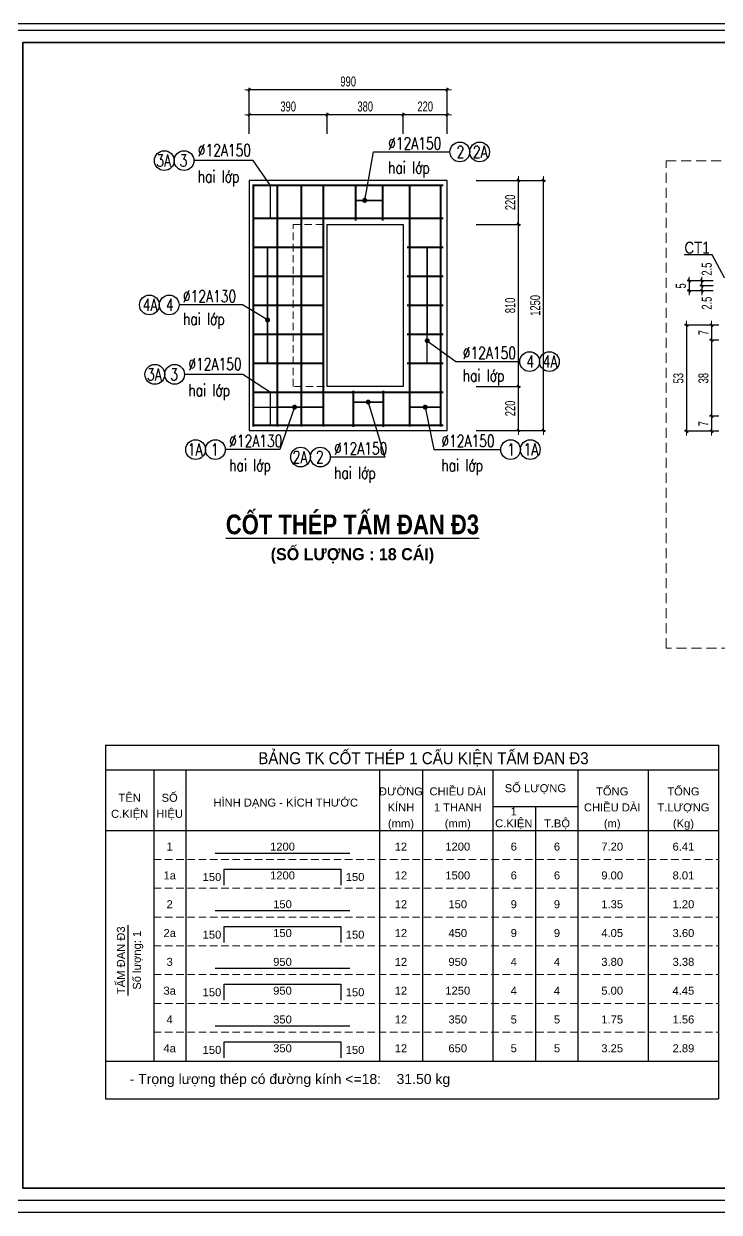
# Model space of a CAD drawing. Header units: inches. Extents: x -676 to 53517, y -16349 to 46516.
# Drawn here: x 35593 to 39070, y 14054 to 19994 of the extents above; entities that cross this region are included whole.
import ezdxf
from ezdxf.enums import TextEntityAlignment as Align

# ---------------------------------------------------------------- set-up
doc = ezdxf.new("R2010")
doc.units = ezdxf.units.IN
doc.header["$MEASUREMENT"] = 0
doc.linetypes.add('HIDDEN', pattern=[0.375, 0.25, -0.125])
for name, color, linetype, lineweight in [('2 - Text2', 2, 'Continuous', 20), ('LC Dim', 8, 'Continuous', 18), ('LC MANH DUT', 35, 'HIDDEN', 5), ('LC Net dam 1', 30, 'Continuous', 30), ('LC Net dam2', 6, 'Continuous', 40), ('LC Net thay', 7, 'Continuous', 25), ('LC Text1', 3, 'Continuous', 20), ('LC Text2', 7, 'Continuous', 25), ('THEP', 1, 'Continuous', 35)]:
    doc.layers.add(name, color=color, linetype=linetype, lineweight=lineweight)
doc.layers.add('ENTTNTHIETKE1', color=2, linetype='Continuous')
doc.layers.add('KHUNGTEN', color=5, linetype='Continuous')
doc.styles.add('EG 1', font='')
doc.styles.add('Hoa', font='micross.ttf')
doc.styles.add('HOATBIF', font='hoatbif.shx', dxfattribs={"width": 0.7})
doc.styles.add('LC 1', font='')
doc.styles.add('LC 3', font='vnsimli.shx', dxfattribs={"width": 0.75})
doc.styles.add('LC3', font='', dxfattribs={"width": 0.8})
doc.styles.add('T2', font='', dxfattribs={"width": 0.8})
doc.styles.add('THUONG', font='', dxfattribs={"height": 40})
doc.styles.get('EG 1').set_extended_font_data('.VnAvantH', bold=True)
doc.styles.get('LC 1').set_extended_font_data('.VnAvantH', bold=True)
doc.styles.get('LC3').set_extended_font_data('.VnArialH', bold=True)
doc.styles.get('T2').set_extended_font_data('.VnArialH')
doc.styles.get('THUONG').set_extended_font_data('.VnArial')
doc.dimstyles.new('1-100(1-25)', dxfattribs={"dimscale": 25, "dimtxt": 2.5, "dimasz": 0.35, "dimexe": 0.5, "dimexo": 0, "dimgap": 0.8, "dimtad": 1, "dimdec": 0, "dimzin": 0, "dimdsep": 46, "dimtxsty": 'HOATBIF', "dimblk1": 'DOT', "dimblk2": 'DOT', "dimsah": 1, "dimcen": -1, "dimdle": 1, "dimclrd": 256, "dimclre": 256, "dimclrt": 4, "dimadec": 3, "dimazin": 2, "dimtfac": 0.333333, "dimtdec": 0, "dimtix": 1, "dimtmove": 2, "dimatfit": 3, "dimldrblk": 'DOT', "dimfxl": 1, "dimtvp": 0.833333, "dimtolj": 1, "dimtzin": 0, "dimarcsym": 0})

# ---------------------------------------------------------------- blocks, each defined once
blk = doc.blocks.new('DOT')
at = {"layer": 'LC Dim'}
blk.add_line((-3, 0), (3, 0), dxfattribs=at)
at = {"layer": 'LC Dim', "color": 4}
blk.add_line((-1, -1), (1, 1), dxfattribs=at)
blk.add_lwpolyline([(0.5, 1), (-1, -0.5), (-0.5, -1), (1, 0.5)], close=True, dxfattribs=at)
blk = doc.blocks.new('*D349')
at = {"layer": 'Defpoints', "color": 0, "transparency": 16777216}
for p in [(39067.8, 18487.8), (38906.6, 17957.8), (39067.8, 17957.8)]:
    blk.add_point(p, dxfattribs=at)
at = {"layer": 'LC Dim', "lineweight": -2, "transparency": 16777216}
for p, q in [((39067.8, 18487.8), (38896.6, 18487.8)), ((38906.6, 18480.8), (38906.6, 17964.8)), ((39067.8, 17957.8), (38896.6, 17957.8))]:
    blk.add_line(p, q, dxfattribs=at)
at = {"layer": 'LC Dim', "lineweight": -2, "transparency": 16777216, "xscale": 7, "yscale": 7, "zscale": 7}
for p, rotation in [((38906.6, 18487.8), 90), ((38906.6, 17957.8), 270)]:
    blk.add_blockref('DOT', p, dxfattribs=dict(at, rotation=rotation))
at = {"layer": 'LC Dim', "color": 4, "transparency": 16777216, "insert": (38865.6, 18222.8), "char_height": 50, "attachment_point": 5, "rotation": 90, "style": 'HOATBIF'}
blk.add_mtext('\\A1;53', dxfattribs=at)
blk = doc.blocks.new('_Dot')
at = {"color": 0, "linetype": 'ByBlock', "lineweight": -2}
blk.add_line((-0.5, 0), (-1, 0), dxfattribs=at)
at = {"color": 0, "linetype": 'ByBlock', "const_width": 0.5}
blk.add_lwpolyline([(-0.25, 0, 1), (0.25, 0, 1)], format="xyb", close=True, dxfattribs=at)
blk = doc.blocks.new('*D365')
at = {"layer": 'Defpoints', "color": 0, "transparency": 16777216}
for p in [(39067.8, 18487.8), (39031.6, 18412.8), (39067.8, 18412.8)]:
    blk.add_point(p, dxfattribs=at)
at = {"layer": 'LC Dim', "lineweight": -2, "transparency": 16777216}
for p, q in [((39067.8, 18487.8), (39021.6, 18487.8)), ((39031.6, 18480.8), (39031.6, 18419.8)), ((39067.8, 18412.8), (39021.6, 18412.8))]:
    blk.add_line(p, q, dxfattribs=at)
at = {"layer": 'LC Dim', "lineweight": -2, "transparency": 16777216, "xscale": 7, "yscale": 7, "zscale": 7}
for p, rotation in [((39031.6, 18487.8), 90), ((39031.6, 18412.8), 270)]:
    blk.add_blockref('DOT', p, dxfattribs=dict(at, rotation=rotation))
at = {"layer": 'LC Dim', "color": 4, "transparency": 16777216, "insert": (38990.6, 18450.3), "char_height": 50, "attachment_point": 5, "rotation": 90, "style": 'HOATBIF'}
blk.add_mtext('\\A1;7', dxfattribs=at)
blk = doc.blocks.new('*D366')
at = {"layer": 'Defpoints', "color": 0, "transparency": 16777216}
for p in [(39067.8, 18412.8), (39031.6, 18032.8), (39067.8, 18032.8)]:
    blk.add_point(p, dxfattribs=at)
at = {"layer": 'LC Dim', "lineweight": -2, "transparency": 16777216}
for p, q in [((39067.8, 18412.8), (39021.6, 18412.8)), ((39031.6, 18405.8), (39031.6, 18039.8)), ((39067.8, 18032.8), (39021.6, 18032.8))]:
    blk.add_line(p, q, dxfattribs=at)
at = {"layer": 'LC Dim', "lineweight": -2, "transparency": 16777216, "xscale": 7, "yscale": 7, "zscale": 7}
for p, rotation in [((39031.6, 18412.8), 90), ((39031.6, 18032.8), 270)]:
    blk.add_blockref('DOT', p, dxfattribs=dict(at, rotation=rotation))
at = {"layer": 'LC Dim', "color": 4, "transparency": 16777216, "insert": (38990.6, 18222.8), "char_height": 50, "attachment_point": 5, "rotation": 90, "style": 'HOATBIF'}
blk.add_mtext('\\A1;38', dxfattribs=at)
blk = doc.blocks.new('*D367')
at = {"layer": 'Defpoints', "color": 0, "transparency": 16777216}
for p in [(39067.8, 18032.8), (39031.6, 17957.8), (39067.8, 17957.8)]:
    blk.add_point(p, dxfattribs=at)
at = {"layer": 'LC Dim', "lineweight": -2, "transparency": 16777216}
for p, q in [((39067.8, 18032.8), (39021.6, 18032.8)), ((39031.6, 18025.8), (39031.6, 17964.8)), ((39067.8, 17957.8), (39021.6, 17957.8))]:
    blk.add_line(p, q, dxfattribs=at)
at = {"layer": 'LC Dim', "lineweight": -2, "transparency": 16777216, "xscale": 7, "yscale": 7, "zscale": 7}
for p, rotation in [((39031.6, 18032.8), 90), ((39031.6, 17957.8), 270)]:
    blk.add_blockref('DOT', p, dxfattribs=dict(at, rotation=rotation))
at = {"layer": 'LC Dim', "color": 4, "transparency": 16777216, "insert": (38990.6, 17995.3), "char_height": 50, "attachment_point": 5, "rotation": 90, "style": 'HOATBIF'}
blk.add_mtext('\\A1;7', dxfattribs=at)
blk = doc.blocks.new('*D376')
at = {"layer": 'Defpoints', "color": 0, "transparency": 16777216}
for p in [(38983, 18659.2), (39039.1, 18684.2), (39039.1, 18659.2)]:
    blk.add_point(p, dxfattribs=at)
at = {"layer": 'LC Dim', "lineweight": -2, "transparency": 16777216}
for p, q in [((39039.1, 18684.2), (38973, 18684.2)), ((39039.1, 18659.2), (38973, 18659.2)), ((38983, 18691.2), (38983, 18698.2)), ((38983, 18684.2), (38983, 18659.2)), ((38983, 18652.2), (38983, 18645.2))]:
    blk.add_line(p, q, dxfattribs=at)
at = {"layer": 'LC Dim', "lineweight": -2, "transparency": 16777216, "xscale": 7, "yscale": 7, "zscale": 7}
for p, rotation in [((38983, 18684.2), 270), ((38983, 18659.2), 90)]:
    blk.add_blockref('DOT', p, dxfattribs=dict(at, rotation=rotation))
at = {"layer": 'LC Dim', "color": 4, "transparency": 16777216, "insert": (39007.6, 18597.7), "char_height": 50, "attachment_point": 5, "rotation": 90, "style": 'HOATBIF'}
blk.add_mtext('\\A1;2.5', dxfattribs=at)
blk = doc.blocks.new('*D377')
at = {"layer": 'Defpoints', "color": 0, "transparency": 16777216}
for p in [(38983, 18709.2), (39039.1, 18709.2), (39039.1, 18684.2)]:
    blk.add_point(p, dxfattribs=at)
at = {"layer": 'LC Dim', "lineweight": -2, "transparency": 16777216}
for p, q in [((38983, 18716.2), (38983, 18723.2)), ((39039.1, 18709.2), (38973, 18709.2)), ((39039.1, 18684.2), (38973, 18684.2)), ((38983, 18684.2), (38983, 18709.2)), ((38983, 18677.2), (38983, 18670.2))]:
    blk.add_line(p, q, dxfattribs=at)
at = {"layer": 'LC Dim', "lineweight": -2, "transparency": 16777216, "xscale": 7, "yscale": 7, "zscale": 7}
for p, rotation in [((38983, 18709.2), 270), ((38983, 18684.2), 90)]:
    blk.add_blockref('DOT', p, dxfattribs=dict(at, rotation=rotation))
at = {"layer": 'LC Dim', "color": 4, "transparency": 16777216, "insert": (39007.6, 18767.9), "char_height": 50, "attachment_point": 5, "rotation": 90, "style": 'HOATBIF'}
blk.add_mtext('\\A1;2.5', dxfattribs=at)
blk = doc.blocks.new('*D378')
at = {"layer": 'Defpoints', "color": 0, "transparency": 16777216}
for p in [(38918.9, 18659.2), (39039.1, 18709.2), (39039.1, 18659.2)]:
    blk.add_point(p, dxfattribs=at)
at = {"layer": 'LC Dim', "lineweight": -2, "transparency": 16777216}
for p, q in [((38918.9, 18716.2), (38918.9, 18723.2)), ((39039.1, 18709.2), (38908.9, 18709.2)), ((39039.1, 18659.2), (38908.9, 18659.2)), ((38918.9, 18709.2), (38918.9, 18659.2)), ((38918.9, 18652.2), (38918.9, 18645.2))]:
    blk.add_line(p, q, dxfattribs=at)
at = {"layer": 'LC Dim', "lineweight": -2, "transparency": 16777216, "xscale": 7, "yscale": 7, "zscale": 7}
for p, rotation in [((38918.9, 18709.2), 270), ((38918.9, 18659.2), 90)]:
    blk.add_blockref('DOT', p, dxfattribs=dict(at, rotation=rotation))
at = {"layer": 'LC Dim', "color": 4, "transparency": 16777216, "insert": (38877.9, 18684.2), "char_height": 50, "attachment_point": 5, "rotation": 90, "style": 'HOATBIF'}
blk.add_mtext('\\A1;5', dxfattribs=at)
blk = doc.blocks.new('khung vpn')
at = {"layer": 'Defpoints'}
for p, q in [((52556.46, -4195.446), (52498.758, -4195.446)), ((52498.758, -4235.276), (52556.46, -4235.276))]:
    blk.add_line(p, q, dxfattribs=at)
at = {"layer": 'KHUNGTEN'}
blk.add_lwpolyline([(52556.243, -4234.885), (52502.048, -4234.885), (52502.048, -4195.662), (52556.243, -4195.662)], close=True, dxfattribs=at)
at = {"layer": 'THEP'}
blk.add_lwpolyline([(52555.832, -4234.474), (52502.459, -4234.474), (52502.459, -4196.073), (52555.832, -4196.073)], close=True, dxfattribs=at)
blk = doc.blocks.new('*D411')
at = {"layer": 'Defpoints', "color": 0, "transparency": 16777216}
for p in [(37489.9, 19539.5), (37489.9, 19444.5), (37709.9, 19444.5)]:
    blk.add_point(p, dxfattribs=at)
at = {"layer": 'LC Dim', "lineweight": -2, "transparency": 16777216}
for p, q in [((37489.9, 19444.5), (37489.9, 19549.5)), ((37709.9, 19444.5), (37709.9, 19549.5)), ((37702.9, 19539.5), (37496.9, 19539.5))]:
    blk.add_line(p, q, dxfattribs=at)
at = {"layer": 'LC Dim', "lineweight": -2, "transparency": 16777216, "xscale": 7, "yscale": 7, "zscale": 7, "rotation": 180}
blk.add_blockref('DOT', (37489.9, 19539.5), dxfattribs=at)
at = {"layer": 'LC Dim', "lineweight": -2, "transparency": 16777216, "xscale": 7, "yscale": 7, "zscale": 7}
blk.add_blockref('DOT', (37709.9, 19539.5), dxfattribs=at)
at = {"layer": 'LC Dim', "color": 4, "transparency": 16777216, "insert": (37599.9, 19580.5), "char_height": 50, "attachment_point": 5, "style": 'HOATBIF'}
blk.add_mtext('\\A1;220', dxfattribs=at)
blk = doc.blocks.new('*D412')
at = {"layer": 'Defpoints', "color": 0, "transparency": 16777216}
for p in [(37109.9, 19539.5), (37109.9, 19444.5), (37489.9, 19444.5)]:
    blk.add_point(p, dxfattribs=at)
at = {"layer": 'LC Dim', "lineweight": -2, "transparency": 16777216}
for p, q in [((37109.9, 19444.5), (37109.9, 19549.5)), ((37489.9, 19444.5), (37489.9, 19549.5)), ((37482.9, 19539.5), (37116.9, 19539.5))]:
    blk.add_line(p, q, dxfattribs=at)
at = {"layer": 'LC Dim', "lineweight": -2, "transparency": 16777216, "xscale": 7, "yscale": 7, "zscale": 7, "rotation": 180}
blk.add_blockref('DOT', (37109.9, 19539.5), dxfattribs=at)
at = {"layer": 'LC Dim', "lineweight": -2, "transparency": 16777216, "xscale": 7, "yscale": 7, "zscale": 7}
blk.add_blockref('DOT', (37489.9, 19539.5), dxfattribs=at)
at = {"layer": 'LC Dim', "color": 4, "transparency": 16777216, "insert": (37299.9, 19580.5), "char_height": 50, "attachment_point": 5, "style": 'HOATBIF'}
blk.add_mtext('\\A1;380', dxfattribs=at)
blk = doc.blocks.new('*D413')
at = {"layer": 'Defpoints', "color": 0, "transparency": 16777216}
for p in [(36719.9, 19539.5), (36719.9, 19444.5), (37109.9, 19444.5)]:
    blk.add_point(p, dxfattribs=at)
at = {"layer": 'LC Dim', "lineweight": -2, "transparency": 16777216}
for p, q in [((36719.9, 19444.5), (36719.9, 19549.5)), ((37109.9, 19444.5), (37109.9, 19549.5)), ((37102.9, 19539.5), (36726.9, 19539.5))]:
    blk.add_line(p, q, dxfattribs=at)
at = {"layer": 'LC Dim', "lineweight": -2, "transparency": 16777216, "xscale": 7, "yscale": 7, "zscale": 7, "rotation": 180}
blk.add_blockref('DOT', (36719.9, 19539.5), dxfattribs=at)
at = {"layer": 'LC Dim', "lineweight": -2, "transparency": 16777216, "xscale": 7, "yscale": 7, "zscale": 7}
blk.add_blockref('DOT', (37109.9, 19539.5), dxfattribs=at)
at = {"layer": 'LC Dim', "color": 4, "transparency": 16777216, "insert": (36914.9, 19580.5), "char_height": 50, "attachment_point": 5, "style": 'HOATBIF'}
blk.add_mtext('\\A1;390', dxfattribs=at)
blk = doc.blocks.new('*D414')
at = {"layer": 'Defpoints', "color": 0, "transparency": 16777216}
for p in [(36719.9, 19664.5), (36719.9, 19444.5), (37709.9, 19444.5)]:
    blk.add_point(p, dxfattribs=at)
at = {"layer": 'LC Dim', "lineweight": -2, "transparency": 16777216}
for p, q in [((36719.9, 19444.5), (36719.9, 19674.5)), ((37702.9, 19664.5), (36726.9, 19664.5)), ((37709.9, 19444.5), (37709.9, 19674.5))]:
    blk.add_line(p, q, dxfattribs=at)
at = {"layer": 'LC Dim', "lineweight": -2, "transparency": 16777216, "xscale": 7, "yscale": 7, "zscale": 7, "rotation": 180}
blk.add_blockref('DOT', (36719.9, 19664.5), dxfattribs=at)
at = {"layer": 'LC Dim', "lineweight": -2, "transparency": 16777216, "xscale": 7, "yscale": 7, "zscale": 7}
blk.add_blockref('DOT', (37709.9, 19664.5), dxfattribs=at)
at = {"layer": 'LC Dim', "color": 4, "transparency": 16777216, "insert": (37214.9, 19705.5), "char_height": 50, "attachment_point": 5, "style": 'HOATBIF'}
blk.add_mtext('\\A1;990', dxfattribs=at)
blk = doc.blocks.new('*D415')
at = {"layer": 'Defpoints', "color": 0, "transparency": 16777216}
for p in [(37854.9, 18181.5), (38065.9, 18181.5), (37854.9, 17961.5)]:
    blk.add_point(p, dxfattribs=at)
at = {"layer": 'LC Dim', "lineweight": -2, "transparency": 16777216}
for p, q in [((37854.9, 18181.5), (38075.9, 18181.5)), ((38065.9, 17968.5), (38065.9, 18174.5)), ((37854.9, 17961.5), (38075.9, 17961.5))]:
    blk.add_line(p, q, dxfattribs=at)
at = {"layer": 'LC Dim', "lineweight": -2, "transparency": 16777216, "xscale": 7, "yscale": 7, "zscale": 7}
for p, rotation in [((38065.9, 18181.5), 90), ((38065.9, 17961.5), 270)]:
    blk.add_blockref('DOT', p, dxfattribs=dict(at, rotation=rotation))
at = {"layer": 'LC Dim', "color": 4, "transparency": 16777216, "insert": (38024.9, 18071.5), "char_height": 50, "attachment_point": 5, "rotation": 90, "style": 'HOATBIF'}
blk.add_mtext('\\A1;220', dxfattribs=at)
blk = doc.blocks.new('*D416')
at = {"layer": 'Defpoints', "color": 0, "transparency": 16777216}
for p in [(37854.9, 18991.5), (38065.9, 18991.5), (37854.9, 18181.5)]:
    blk.add_point(p, dxfattribs=at)
at = {"layer": 'LC Dim', "lineweight": -2, "transparency": 16777216}
for p, q in [((37854.9, 18991.5), (38075.9, 18991.5)), ((38065.9, 18188.5), (38065.9, 18984.5)), ((37854.9, 18181.5), (38075.9, 18181.5))]:
    blk.add_line(p, q, dxfattribs=at)
at = {"layer": 'LC Dim', "lineweight": -2, "transparency": 16777216, "xscale": 7, "yscale": 7, "zscale": 7}
for p, rotation in [((38065.9, 18991.5), 90), ((38065.9, 18181.5), 270)]:
    blk.add_blockref('DOT', p, dxfattribs=dict(at, rotation=rotation))
at = {"layer": 'LC Dim', "color": 4, "transparency": 16777216, "insert": (38024.9, 18586.5), "char_height": 50, "attachment_point": 5, "rotation": 90, "style": 'HOATBIF'}
blk.add_mtext('\\A1;810', dxfattribs=at)
blk = doc.blocks.new('*D439')
at = {"layer": 'Defpoints', "color": 0, "transparency": 16777216}
for p in [(37854.9, 19211.5), (38065.9, 19211.5), (37854.9, 18991.5)]:
    blk.add_point(p, dxfattribs=at)
at = {"layer": 'LC Dim', "lineweight": -2, "transparency": 16777216}
for p, q in [((37854.9, 19211.5), (38075.9, 19211.5)), ((38065.9, 18998.5), (38065.9, 19204.5)), ((37854.9, 18991.5), (38075.9, 18991.5))]:
    blk.add_line(p, q, dxfattribs=at)
at = {"layer": 'LC Dim', "lineweight": -2, "transparency": 16777216, "xscale": 7, "yscale": 7, "zscale": 7}
for p, rotation in [((38065.9, 19211.5), 90), ((38065.9, 18991.5), 270)]:
    blk.add_blockref('DOT', p, dxfattribs=dict(at, rotation=rotation))
at = {"layer": 'LC Dim', "color": 4, "transparency": 16777216, "insert": (38024.9, 19101.5), "char_height": 50, "attachment_point": 5, "rotation": 90, "style": 'HOATBIF'}
blk.add_mtext('\\A1;220', dxfattribs=at)
blk = doc.blocks.new('*D440')
at = {"layer": 'Defpoints', "color": 0, "transparency": 16777216}
for p in [(37854.9, 19211.5), (38190.9, 19211.5), (37854.9, 17961.5)]:
    blk.add_point(p, dxfattribs=at)
at = {"layer": 'LC Dim', "lineweight": -2, "transparency": 16777216}
for p, q in [((37854.9, 19211.5), (38200.9, 19211.5)), ((38190.9, 17968.5), (38190.9, 19204.5)), ((37854.9, 17961.5), (38200.9, 17961.5))]:
    blk.add_line(p, q, dxfattribs=at)
at = {"layer": 'LC Dim', "lineweight": -2, "transparency": 16777216, "xscale": 7, "yscale": 7, "zscale": 7}
for p, rotation in [((38190.9, 19211.5), 90), ((38190.9, 17961.5), 270)]:
    blk.add_blockref('DOT', p, dxfattribs=dict(at, rotation=rotation))
at = {"layer": 'LC Dim', "color": 4, "transparency": 16777216, "insert": (38149.9, 18586.5), "char_height": 50, "attachment_point": 5, "rotation": 90, "style": 'HOATBIF'}
blk.add_mtext('\\A1;1250', dxfattribs=at)
blk = doc.blocks.new('TIEUDE1')
at = {"layer": '2 - Text2', "color": 7, "style": 'EG 1'}
blk.add_attdef('TIªU§Ò', text='', height=5, dxfattribs=at).set_placement((0, 0), align=Align.BOTTOM_CENTER)
blk.add_attdef('TL', text='', height=3, dxfattribs=at).set_placement((0, -2), align=Align.TOP_CENTER)

msp = doc.modelspace()

# ---------------------------------------------------------------- linework, layer by layer
at = {"layer": 'LC MANH DUT', "ltscale": 150}
for p, q in [((36242.5, 15961.5), (39066.5, 15961.5)), ((36242.5, 15817.5), (39066.5, 15817.5)), ((36242.5, 15673.5), (39066.5, 15673.5)), ((36242.5, 15529.5), (39066.5, 15529.5)), ((36242.5, 15385.5), (39066.5, 15385.5)), ((36242.5, 15241.5), (39066.5, 15241.5)), ((36242.5, 15097.5), (39066.5, 15097.5)), ((36242.5, 14953.5), (39066.5, 14953.5)), ((36242.5, 14809.5), (39066.5, 14809.5)), ((36242.5, 14809.5), (39066.5, 14809.5))]:
    msp.add_line(p, q, dxfattribs=at)
at = {"layer": 'LC MANH DUT', "ltscale": 200}
msp.add_lwpolyline([(38804.7, 19308.5), (42206.5, 19308.5), (42206.5, 16874), (38804.7, 16874)], close=True, dxfattribs=at)
at = {"layer": 'LC MANH DUT', "ltscale": 150, "elevation": 0}
msp.add_lwpolyline([(37489.9, 18181.5), (36939.9, 18181.5), (36939.9, 18991.5), (37489.9, 18991.5)], close=True, dxfattribs=at)
at = {"layer": 'LC Net dam 1'}
for points in [[(36550.5, 15849.5), (37222.5, 15849.5)], [(36594.5, 15689.5), (36594.5, 15769.5), (37178.5, 15769.5), (37178.5, 15689.5)], [(36550.5, 15561.5), (37222.5, 15561.5)], [(36594.5, 15401.5), (36594.5, 15481.5), (37178.5, 15481.5), (37178.5, 15401.5)], [(36550.5, 15273.5), (37222.5, 15273.5)], [(36594.5, 15113.5), (36594.5, 15193.5), (37178.5, 15193.5), (37178.5, 15113.5)], [(36550.5, 14985.5), (37222.5, 14985.5)], [(36594.5, 14825.5), (36594.5, 14905.5), (37178.5, 14905.5), (37178.5, 14825.5)]]:
    msp.add_lwpolyline(points, dxfattribs=at)
at = {"layer": 'LC Net dam2'}
for p, q in [((36739.9, 19191.5, 0), (36739.9, 17981.5, 0)), ((36859.9, 19191.5, 0), (36859.9, 17981.5, 0)), ((36979.9, 19191.5, 0), (36979.9, 17981.5, 0)), ((37089.9, 19191.5, 0), (37089.9, 17981.5, 0)), ((37251.9, 19191.5, 0), (37251.9, 19011.5, 0)), ((37386.9, 19191.5, 0), (37386.9, 19011.5, 0)), ((37521.9, 19191.5, 0), (37521.9, 17981.5, 0)), ((37676.9, 19191.5, 0), (37676.9, 17981.5, 0)), ((37689.9, 19186.5, 0), (36739.9, 19186.5, 0)), ((37689.9, 19021.5, 0), (36739.9, 19021.5, 0)), ((37089.9, 18876.5, 0), (36739.9, 18876.5, 0)), ((37689.9, 18876.5, 0), (37509.9, 18876.5, 0)), ((37089.9, 18731.5, 0), (36739.9, 18731.5, 0)), ((37689.9, 18731.5, 0), (37509.9, 18731.5, 0)), ((37089.9, 18586.5, 0), (36739.9, 18586.5, 0)), ((37689.9, 18586.5, 0), (37509.9, 18586.5, 0)), ((37089.9, 18441.5, 0), (36739.9, 18441.5, 0)), ((37689.9, 18441.5, 0), (37509.9, 18441.5, 0)), ((37089.9, 18296.5, 0), (36739.9, 18296.5, 0)), ((37689.9, 18296.5, 0), (37509.9, 18296.5, 0)), ((37689.9, 18151.5, 0), (36739.9, 18151.5, 0)), ((37239.9, 18159.5, 0), (37239.9, 17979.5, 0)), ((37389.9, 18159.5, 0), (37389.9, 17979.5, 0)), ((37689.9, 17986.5, 0), (36739.9, 17986.5, 0))]:
    msp.add_line(p, q, dxfattribs=at)
at = {"layer": 'LC Net thay'}
for p, q in [((36002.5, 16388.5), (39066.5, 16388.5)), ((36002.5, 16388.5), (36002.5, 15961.5)), ((39066.5, 16388.5), (39066.5, 15961.5)), ((36002.5, 16265.5), (39066.5, 16265.5)), ((36242.5, 16265.5), (36242.5, 15961.5)), ((36402.5, 16265.5), (36402.5, 15961.5)), ((37370.5, 16265.5), (37370.5, 15961.5)), ((37586.5, 16265.5), (37586.5, 15961.5)), ((37938.5, 16265.5), (37938.5, 15961.5)), ((38362.5, 16265.5), (38362.5, 15961.5)), ((38714.5, 16265.5), (38714.5, 15961.5)), ((37938.5, 16081.5), (38362.5, 16081.5)), ((38150.5, 16081.5), (38150.5, 15961.5)), ((36002.5, 15961.5), (39066.5, 15961.5)), ((36002.5, 15961.5), (36002.5, 14620.8)), ((36242.5, 15961.5), (36242.5, 14809.5)), ((36402.5, 15961.5), (36402.5, 14809.5)), ((37370.5, 15961.5), (37370.5, 14809.5)), ((37586.5, 15961.5), (37586.5, 14809.5)), ((37938.5, 15961.5), (37938.5, 14809.5)), ((38150.5, 15961.5), (38150.5, 14809.5)), ((38362.5, 15961.5), (38362.5, 14809.5)), ((38714.5, 15961.5), (38714.5, 14809.5)), ((39066.5, 15961.5), (39066.5, 14620.8)), ((36002.5, 14809.5), (39066.5, 14809.5)), ((36002.5, 14809.5), (39066.5, 14809.5)), ((36002.5, 14620.8), (39066.5, 14620.8))]:
    msp.add_line(p, q, dxfattribs=at)
at = {"layer": 'LC Net thay', "elevation": 0}
msp.add_lwpolyline([(37709.9, 19211.5), (36719.9, 19211.5), (36719.9, 17961.5), (37709.9, 17961.5)], close=True, dxfattribs=at)
at = {"layer": 'LC Text2'}
msp.add_line((36114.5, 15137.5), (36114.5, 15489.5), dxfattribs=at)
at = {"layer": 'LC Text2', "elevation": 0}
msp.add_lwpolyline([(37489.9, 18181.5), (37109.9, 18181.5), (37109.9, 18991.5), (37489.9, 18991.5)], close=True, dxfattribs=at)
at = {"layer": 'LC Text2', "linetype": 'ByBlock'}
for centre in [(37772.9, 19353.5, 0), (37871.7, 19353.5, 0), (36295.4, 19310.5, 0), (36394.2, 19310.5, 0), (36221.3, 18589, 0), (36320.1, 18589, 0), (38121.9, 18305.9, 0), (38220.7, 18305.9, 0), (36248.3, 18242, 0), (36347.1, 18242, 0), (36452.3, 17866, 0), (36551.1, 17866, 0), (38026.4, 17866, 0), (38125.2, 17866, 0), (36976.7, 17828.5, 0), (37075.5, 17828.5, 0)]:
    msp.add_circle(centre, 49.4, dxfattribs=at)

# ---------------------------------------------------------------- block references
at = {"layer": 'ENTTNTHIETKE1', "color": 6, "xscale": 149.1374031720032, "yscale": 149.1374031720032, "zscale": 149.1374031720032, "rotation": 359.9992162953174}
msp.add_blockref('khung vpn', (-7794483.1, 645799.2, 0), dxfattribs=at)
at = {"layer": 'LC Text2'}
ref = msp.add_blockref('TIEUDE1', (37236, 17413.2, 0), dxfattribs=dict(at, xscale=20.00062016392256, yscale=20.00062016392256, zscale=20.00062016392256, rotation=359.999216292062))
ref.add_attrib('TIªU§Ò', '%%Ucèt thÐp tÊm ®an ®3', dxfattribs={"color": 7, "height": 98.491, "rotation": 359.99922, "style": 'LC3', "width": 0.8}).set_placement((37236, 17413.2), align=Align.BOTTOM_CENTER)
ref.add_attrib('TL', '(sè l\xadîng : 18 c¸i)', dxfattribs={"color": 7, "height": 60.002, "rotation": 359.99922, "style": 'LC 1'}).set_placement((37236, 17373.2), align=Align.TOP_CENTER)

# ---------------------------------------------------------------- texts
at = {"layer": 'LC Text1', "style": 'Hoa'}
for s, p in [('1', (36322.5, 15849.5)), ('1200', (36886.5, 15849.5)), ('12', (37478.5, 15849.5)), ('1200', (37762.5, 15849.5)), ('6', (38042.5, 15849.5)), ('6', (38258.5, 15849.5)), ('7.20', (38534.5, 15849.5)), ('6.41', (38890.5, 15849.5)), ('1a', (36322.5, 15705.5)), ('1200', (36886.5, 15705.5)), ('12', (37478.5, 15705.5)), ('2', (36322.5, 15561.5)), ('150', (36886.5, 15561.5)), ('12', (37478.5, 15561.5)), ('150', (37762.5, 15561.5)), ('9', (38042.5, 15561.5)), ('9', (38258.5, 15561.5)), ('1.35', (38534.5, 15561.5)), ('1.20', (38890.5, 15561.5)), ('2a', (36322.5, 15417.5)), ('150', (36886.5, 15417.5)), ('12', (37478.5, 15417.5)), ('3', (36322.5, 15273.5)), ('950', (36886.5, 15273.5)), ('12', (37478.5, 15273.5)), ('950', (37762.5, 15273.5)), ('3.80', (38534.5, 15273.5)), ('3.38', (38890.5, 15273.5)), ('4', (38042.5, 15273.5)), ('4', (38258.5, 15273.5)), ('3a', (36322.5, 15129.5)), ('950', (36886.5, 15129.5)), ('12', (37478.5, 15129.5)), ('4', (36322.5, 14985.5)), ('350', (36886.5, 14985.5)), ('12', (37478.5, 14985.5)), ('350', (37762.5, 14985.5)), ('5', (38042.5, 14985.5)), ('5', (38258.5, 14985.5)), ('1.75', (38534.5, 14985.5)), ('1.56', (38890.5, 14985.5)), ('4a', (36322.5, 14841.5)), ('350', (36886.5, 14841.5)), ('12', (37478.5, 14841.5))]:
    msp.add_text(s, height=40, dxfattribs=at).set_placement(p, align=Align.BOTTOM_CENTER)
for p in [(36580.5, 15697.5), (36580.5, 15409.5), (36580.5, 15121.5), (36580.5, 14833.5)]:
    msp.add_text('150', height=40, dxfattribs=at).set_placement(p, align=Align.BOTTOM_RIGHT)
for p in [(37202.5, 15697.5), (37202.5, 15409.5), (37202.5, 15121.5), (37202.5, 14833.5)]:
    msp.add_text('150', height=40, dxfattribs=at).set_placement(p, align=Align.BOTTOM_LEFT)
at = {"layer": 'LC Text1', "color": 7, "style": 'Hoa'}
for s, p in [('1500', (37762.5, 15705.5)), ('6', (38042.5, 15705.5)), ('6', (38258.5, 15705.5)), ('9.00', (38534.5, 15705.5)), ('8.01', (38890.5, 15705.5)), ('450', (37762.5, 15417.5)), ('9', (38042.5, 15417.5)), ('9', (38258.5, 15417.5)), ('4.05', (38534.5, 15417.5)), ('3.60', (38890.5, 15417.5)), ('1250', (37762.5, 15129.5)), ('4', (38042.5, 15129.5)), ('4', (38258.5, 15129.5)), ('5.00', (38534.5, 15129.5)), ('4.45', (38890.5, 15129.5)), ('650', (37762.5, 14841.5)), ('5', (38042.5, 14841.5)), ('5', (38258.5, 14841.5)), ('3.25', (38534.5, 14841.5)), ('2.89', (38890.5, 14841.5))]:
    msp.add_text(s, height=40, dxfattribs=at).set_placement(p, align=Align.BOTTOM_CENTER)
at = {"layer": 'LC Text2', "linetype": 'ByBlock', "style": 'LC 3', "width": 0.75}
for s, p in [('%%C12A150', (37414.4, 19366.5, 0)), ('%%C12A150', (36462.9, 19331.9, 0)), ('hai líp', (37414.4, 19245.1, 0)), ('hai líp', (36462.9, 19201.5, 0)), ('%%C12A130', (36388.8, 18602, 0)), ('hai líp', (36388.8, 18489.1, 0)), ('%%C12A150', (37787.4, 18318.9, 0)), ('%%C12A150', (36415.8, 18263.4, 0)), ('hai líp', (37787.4, 18206.5, 0)), ('hai líp', (36415.8, 18133, 0)), ('%%C12A130', (36619.8, 17879, 0)), ('%%C12A150', (37144.3, 17841.5, 0)), ('%%C12A150', (37680.4, 17879, 0)), ('hai líp', (36619.8, 17757.6, 0)), ('hai líp', (37144.3, 17720.1, 0)), ('hai líp', (37680.4, 17757.6, 0))]:
    msp.add_text(s, height=60, dxfattribs=at).set_placement(p)
for s, p in [('2', (37775.7, 19353.5, 0)), ('2A', (37874.5, 19353.5, 0)), ('3A', (36292.6, 19310.5, 0)), ('3', (36391.4, 19310.5, 0)), ('4A', (36224.1, 18589, 0)), ('4', (36322.8, 18589, 0)), ('4', (38124.7, 18305.9, 0)), ('4A', (38223.5, 18305.9, 0)), ('3A', (36245.5, 18242, 0)), ('3', (36344.3, 18242, 0)), ('1A', (36449.5, 17866, 0)), ('1', (36548.3, 17866, 0)), ('1', (38029.2, 17866, 0)), ('1A', (38128, 17866, 0)), ('2A', (36973.9, 17828.5, 0)), ('2', (37072.7, 17828.5, 0))]:
    msp.add_text(s, height=60, dxfattribs=at).set_placement(p, align=Align.MIDDLE_CENTER)
at = {"layer": 'LC Text2', "style": 'T2', "width": 0.8}
msp.add_text('ct1', height=60, dxfattribs=at).set_placement((38895.5, 18845.2))
at = {"layer": 'LC Text2', "color": 4, "style": 'Hoa', "width": 0.9}
msp.add_text('BẢNG TK CỐT THÉP 1 CẤU KIỆN TẤM ĐAN Đ3', height=60, dxfattribs=at).set_placement((37591, 16293.5), align=Align.CENTER)
at = {"layer": 'LC Text2'}
for s, style, p in [('SỐ', 'Hoa', (36322.5, 16105.5)), ('ĐƯỜNG', 'Hoa', (37478.5, 16137.5)), ('CHIỀU DÀI', 'Hoa', (37762.5, 16137.5)), ('SỐ LƯỢNG', 'Hoa', (38150.5, 16153.5)), ('TỔNG', 'Hoa', (38534.5, 16137.5)), ('TỔNG', 'Hoa', (38890.5, 16137.5)), ('TÊN', 'Hoa', (36122.5, 16105.5)), ('HÌNH DẠNG - KÍCH THƯỚC', 'Hoa', (36902.5, 16081.5)), ('KÍNH', 'Hoa', (37478.5, 16057.5)), ('CHIỀU DÀI', 'Hoa', (38534.5, 16057.5)), ('C.KIỆN', 'Hoa', (36122.5, 16025.5)), ('HIỆU', 'Hoa', (36322.5, 16025.5)), ('1 THANH', 'Hoa', (37762.5, 16057.5)), ('1', 'Hoa', (38042.5, 16037.5)), ('T.LƯỢNG', 'Hoa', (38890.5, 16057.5)), ('(mm)', 'THUONG', (37478.5, 15977.5)), ('(mm)', 'THUONG', (37762.5, 15977.5)), ('C.KIỆN', 'Hoa', (38042.5, 15978)), ('T.BỘ', 'Hoa', (38258.5, 15977.5)), ('(m)', 'THUONG', (38534.5, 15977.5)), ('(Kg)', 'THUONG', (38890.5, 15977.5))]:
    msp.add_text(s, height=40, dxfattribs=dict(at, style=style)).set_placement(p, align=Align.CENTER)
at = {"layer": 'LC Text2', "style": 'Hoa'}
for s, p in [('TẤM ĐAN Đ3', (36098.5, 15313.5)), ('Số lượng: 1', (36178.5, 15313.5))]:
    msp.add_text(s, height=40, rotation=90.00021, dxfattribs=at).set_placement(p, align=Align.CENTER)
msp.add_text('- Trọng lượng thép có đường kính <=18:    31.50 kg', height=50, dxfattribs=at).set_placement((36122.5, 14695))

# ---------------------------------------------------------------- dimensions: what is measured, and where the dimension line sits
at = {"layer": 'LC Dim'}
for base, p1, p2, picture, middle in [((36719.9, 19664.5, 0), (37709.9, 19444.5, 0), (36719.9, 19444.5, 0), '*D414', (37214.9, 19705.5, 0)), ((36719.9, 19539.5, 0), (37109.9, 19444.5, 0), (36719.9, 19444.5, 0), '*D413', (36914.9, 19580.5, 0)), ((37109.9, 19539.5, 0), (37489.9, 19444.5, 0), (37109.9, 19444.5, 0), '*D412', (37299.9, 19580.5, 0)), ((37489.9, 19539.5, 0), (37709.9, 19444.5, 0), (37489.9, 19444.5, 0), '*D411', (37599.9, 19580.5, 0))]:
    dim = msp.add_linear_dim(base=base, p1=p1, p2=p2, dimstyle='1-100(1-25)', override={"dimscale": 20}, dxfattribs=at)
    dim.commit()
    dim.dimension.update_dxf_attribs({"geometry": picture, "text_midpoint": middle})
for base, p1, p2, override, picture, middle in [((38065.9, 19211.5, 0), (37854.9, 18991.5, 0), (37854.9, 19211.5, 0), {"dimscale": 20}, '*D439', (38024.9, 19101.5, 0)), ((38190.9, 19211.5, 0), (37854.9, 17961.5, 0), (37854.9, 19211.5, 0), {"dimscale": 20}, '*D440', (38149.9, 18586.5, 0)), ((38065.9, 18991.5, 0), (37854.9, 18181.5, 0), (37854.9, 18991.5, 0), {"dimscale": 20}, '*D416', (38024.9, 18586.5, 0)), ((38918.9, 18659.2), (39039.1, 18709.2), (39039.1, 18659.2), {"dimscale": 20, "dimlfac": 0.1}, '*D378', (38877.9, 18684.2)), ((38906.6, 17957.8), (39067.8, 18487.8), (39067.8, 17957.8), {"dimscale": 20, "dimlfac": 0.1}, '*D349', (38865.6, 18222.8)), ((39031.62436, 18412.809), (39067.80364, 18487.80899), (39067.80364, 18412.809), {"dimscale": 20, "dimlfac": 0.1}, '*D365', (38990.62436, 18450.309)), ((39031.6, 18032.8), (39067.8, 18412.8), (39067.8, 18032.8), {"dimscale": 20, "dimlfac": 0.1}, '*D366', (38990.6, 18222.8)), ((38065.9, 18181.5, 0), (37854.9, 17961.5, 0), (37854.9, 18181.5, 0), {"dimscale": 20}, '*D415', (38024.9, 18071.5, 0)), ((39031.62436, 17957.80905), (39067.80364, 18032.80903), (39067.80364, 17957.80905), {"dimscale": 20, "dimlfac": 0.1}, '*D367', (38990.62436, 17995.30904))]:
    dim = msp.add_linear_dim(base=base, p1=p1, p2=p2, angle=90, dimstyle='1-100(1-25)', override=override, dxfattribs=at)
    dim.commit()
    dim.dimension.update_dxf_attribs({"geometry": picture, "text_midpoint": middle})
for base, p2, picture, middle in [((38983, 18709.2), (39039.1, 18709.2), '*D377', (39007.6, 18767.9)), ((38983, 18659.2), (39039.1, 18659.2), '*D376', (39007.6, 18597.7))]:
    dim = msp.add_linear_dim(base=base, p1=(39039.1, 18684.2), p2=p2, angle=90, text='2.5', dimstyle='1-100(1-25)', override={"dimscale": 20, "dimlfac": 0.1}, dxfattribs=at)
    dim.commit()
    dim.dimension.update_dxf_attribs({"geometry": picture, "text_midpoint": middle, "dimtype": 160})

# ---------------------------------------------------------------- leaders
for points, override in [([(36826.4, 19186.5, 0), (36739.9, 19310.5, 0), (36443.5, 19310.5, 0)], {"dimgap": 0.8, "dimtad": 0}), ([(37297.4, 19111.5, 0), (37341, 19353.5, 0), (37723.5, 19353.5, 0)], {"dimasz": 1, "dimgap": 0.8, "dimtad": 0}), ([(36826.4, 19021.5, 0), (36826.4, 19186.5, 0)], {"dimgap": 0.8, "dimtad": 0}), ([(37251.9, 19111.5, 0), (37386.9, 19111.5, 0)], {"dimgap": 0.8, "dimtad": 0}), ([(37386.9, 19111.5, 0), (37251.9, 19111.5, 0)], {"dimgap": 0.8, "dimtad": 0}), ([(36811.9, 18876.5, 0), (36811.9, 18296.5, 0)], {"dimgap": 0.8, "dimtad": 0}), ([(37609.9, 18876.5, 0), (37609.9, 18441.5, 0)], {"dimgap": 0.8, "dimtad": 0}), ([(36811.9, 18296.5, 0), (36811.9, 18876.5, 0)], {"dimgap": 0.8, "dimtad": 0}), ([(37609.9, 18296.5, 0), (37609.9, 18876.5, 0)], {"dimgap": 0.8, "dimtad": 0}), ([(39094.4, 18727), (39034.7, 18839.3), (38894.6, 18839.3)], {"dimscale": 20, "dimlfac": 0.1}), ([(36811.9, 18586.5, 0), (36811.9, 18781, 0)], {"dimgap": 0.8, "dimtad": 0}), ([(37609.9, 18586.5, 0), (37609.9, 18772.5, 0)], {"dimgap": 0.8, "dimtad": 0}), ([(36811.9, 18731.5, 0), (36811.9, 18441.5, 0)], {"dimgap": 0.8, "dimtad": 0}), ([(37609.9, 18731.5, 0), (37609.9, 18586.5, 0)], {"dimgap": 0.8, "dimtad": 0}), ([(37609.9, 18441.5, 0), (37609.9, 18731.5, 0)], {"dimgap": 0.8, "dimtad": 0}), ([(36811.9, 18514, 0), (36686.4, 18589, 0), (36369.4, 18589, 0)], {"dimasz": 1, "dimgap": 0.8, "dimtad": 0}), ([(36811.9, 18441.5, 0), (36811.9, 18586.5, 0)], {"dimgap": 0.8, "dimtad": 0}), ([(37609.9, 18410, 0), (37753.5, 18305.9, 0), (38072.5, 18305.9, 0)], {"dimasz": 1, "dimgap": 0.8, "dimtad": 0}), ([(36826.4, 18151.5, 0), (36688.4, 18242, 0), (36396.4, 18242, 0)], {"dimgap": 0.8, "dimtad": 0}), ([(36826.4, 17986.5, 0), (36826.4, 18151.5, 0)], {"dimgap": 0.8, "dimtad": 0}), ([(36946.9, 18078, 0), (36873.9, 17866, 0), (36600.4, 17866, 0)], {"dimasz": 1, "dimgap": 0.8, "dimtad": 0}), ([(36739.9, 18078, 0), (37089.9, 18078, 0)], {"dimtad": 0}), ([(36859.9, 18078, 0), (37018.9, 18078, 0)], {"dimtad": 0}), ([(37089.9, 18078, 0), (36859.9, 18078, 0)], {"dimtad": 0}), ([(36979.9, 18078, 0), (36859.9, 18078, 0)], {"dimtad": 0}), ([(37314.9, 18103.5, 0), (37398.4, 17828.5, 0), (37124.9, 17828.5, 0)], {"dimasz": 1, "dimgap": 0.8, "dimtad": 0}), ([(37239.9, 18103.5, 0), (37389.9, 18103.5, 0)], {"dimgap": 0.8, "dimtad": 0}), ([(37389.9, 18103.5, 0), (37239.9, 18103.5, 0)], {"dimgap": 0.8, "dimtad": 0}), ([(37521.9, 18078, 0), (37676.9, 18078, 0)], {"dimtad": 0}), ([(37676.9, 18078, 0), (37521.9, 18078, 0)], {"dimtad": 0}), ([(37600, 18078, 0), (37643.5, 17866, 0), (37977, 17866, 0)], {"dimasz": 1, "dimgap": 0.8, "dimtad": 0})]:
    msp.add_leader(points, dimstyle='1-100(1-25)', override=override, dxfattribs=at)

doc.saveas('drawing.dxf')
